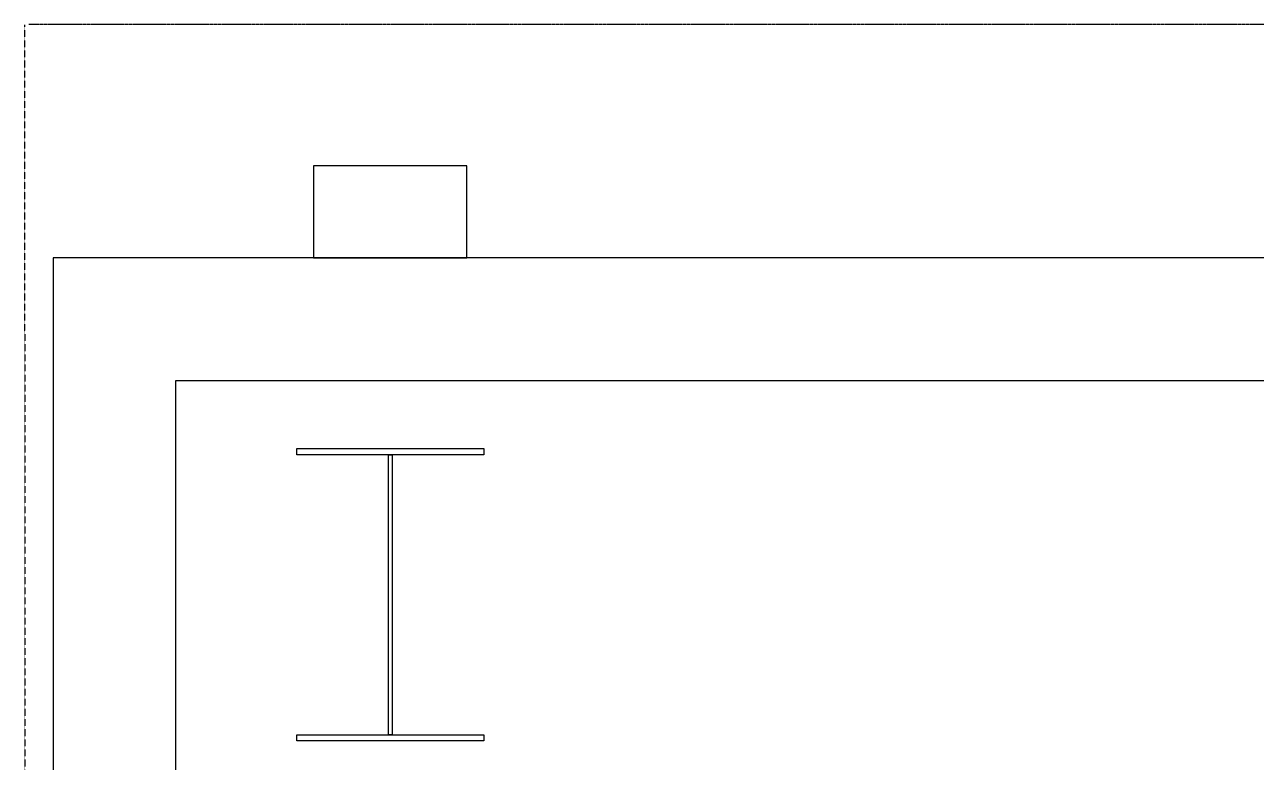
# Model space of a CAD drawing. Header units: millimetres. Extents: x -155 to 94595, y -3153 to 63413.
# Drawn here: x 198 to 2208, y 61674 to 62877 of the extents above; entities that cross this region are included whole.
import ezdxf

# ---------------------------------------------------------------- set-up
doc = ezdxf.new("R2010")
doc.units = ezdxf.units.MM
doc.linetypes.add('REFERENCIA CAMPECHE$0$SO-BASE1$0$HIDDEN2', pattern=[0.1875, 0.125, -0.0625])
doc.linetypes.add('TRATTEGGIATA2', pattern=[0.375, 0.25, -0.125])
for name, color, linetype in [('4', 251, 'Continuous'), ('5', 1, 'TRATTEGGIATA2'), ('wall', 5, 'Continuous')]:
    doc.layers.add(name, color=color, linetype=linetype)

msp = doc.modelspace()

# ---------------------------------------------------------------- linework, layer by layer
at = {"layer": '4'}
msp.add_lwpolyline([(669.86, 62496.989), (919.86, 62496.989), (919.86, 62646.989), (669.86, 62646.989)], close=True, dxfattribs=at)
at = {"layer": '5', "linetype": 'REFERENCIA CAMPECHE$0$SO-BASE1$0$HIDDEN2'}
msp.add_line((94584.86, 62877.489), (204.86, 62877.489), dxfattribs=at)
at = {"layer": '5', "linetype": 'REFERENCIA CAMPECHE$0$SO-BASE1$0$HIDDEN2', "ltscale": 3}
msp.add_lwpolyline([(198.259, 62876.989), (204.834, 144.989), (37244.86, 144.989)], dxfattribs=at)
at = {"layer": 'wall'}
for points in [[(46553.266, 62496.989), (244.86, 62496.989), (244.86, 49625.191), (444.86, 49625.191), (444.86, 62296.989), (46553.266, 62296.989)], [(642.36, 62185.489), (947.36, 62185.489), (947.36, 62175.489), (642.36, 62175.489)], [(791.86, 61718.489), (791.86, 62175.489), (797.86, 62175.489), (797.86, 61718.489)], [(642.36, 61718.489), (947.36, 61718.489), (947.36, 61708.489), (642.36, 61708.489)]]:
    msp.add_lwpolyline(points, close=True, dxfattribs=at)

doc.saveas('drawing.dxf')
